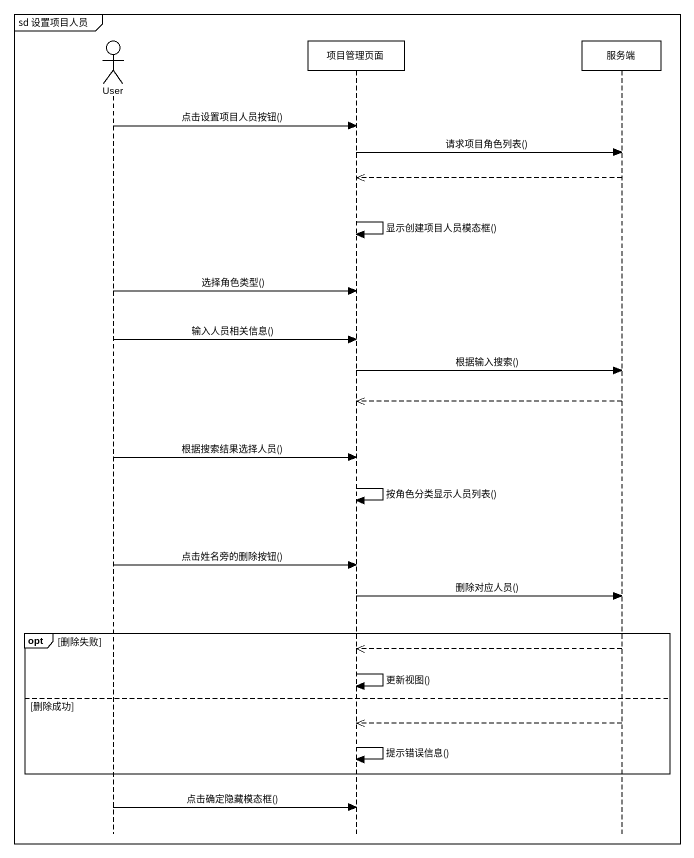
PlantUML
@startuml
mainframe sd 设置项目人员
hide footbox
actor User
participant 项目管理页面
participant 服务端

User -> 项目管理页面 : 点击设置项目人员按钮()
项目管理页面 -> 服务端 : 请求项目角色列表()
服务端 -->> 项目管理页面
项目管理页面 -> 项目管理页面 : 显示创建项目人员模态框()
User -> 项目管理页面 : 选择角色类型()
User -> 项目管理页面 : 输入人员相关信息()
项目管理页面 -> 服务端 : 根据输入搜索()
服务端 -->> 项目管理页面
User -> 项目管理页面 : 根据搜索结果选择人员()
项目管理页面 -> 项目管理页面 : 按角色分类显示人员列表()
User -> 项目管理页面 : 点击姓名旁的删除按钮()
项目管理页面 -> 服务端 : 删除对应人员()
opt 删除失败
  服务端 -->> 项目管理页面
  项目管理页面 -> 项目管理页面 : 更新视图()
else 删除成功
  服务端 -->> 项目管理页面
  项目管理页面 -> 项目管理页面 : 提示错误信息()
end
User -> 项目管理页面 : 点击确定隐藏模态框()
@enduml
